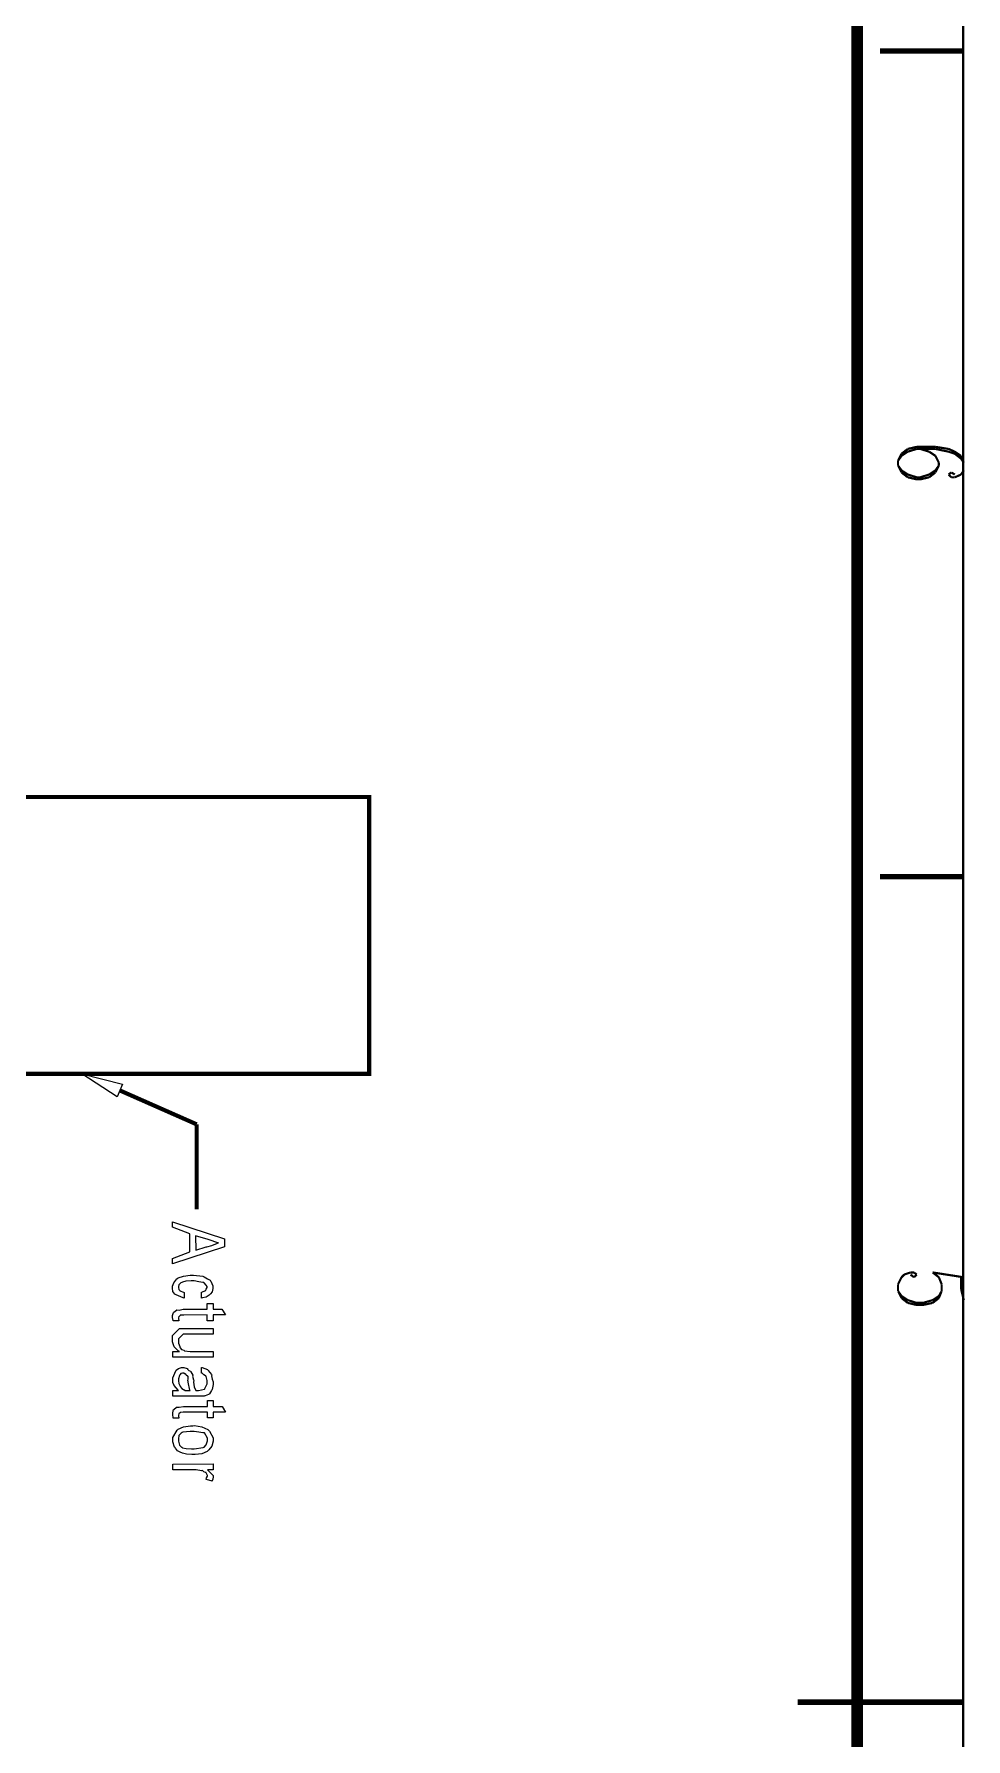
# Model space of a CAD drawing. Extents: x 0.1 to 11.6, y 0.3 to 16.2.
# Drawn here: x 9.334 to 11.577, y 8.177 to 12.282 of the extents above; entities that cross this region are included whole.
import ezdxf

# ---------------------------------------------------------------- set-up
doc = ezdxf.new("R2010")
doc.units = 0
doc.layers.get('0').update_dxf_attribs({"linetype": 'CONTINUOUS'})

msp = doc.modelspace()

# ---------------------------------------------------------------- linework, layer by layer
at = {"color": 0}
for points, const_width in [([(0.155003, 16.22), (11.57, 16.22), (11.57, 0.310004), (0.155003, 0.310004), (0.155003, 16.22)], 0.005208), ([(10.14, 10.445), (10.14, 9.77832), (9.09332, 9.77832), (9.09332, 10.445), (10.14, 10.445)], 0.01)]:
    msp.add_lwpolyline(points, close=True, dxfattribs=dict(at, const_width=const_width))
for points, const_width in [([(11.315, 16.02), (11.315, 0.516656)], 0.028333), ([(11.37, 12.2416), (11.57, 12.2416)], 0.013333), ([(11.4583, 11.2884), (11.4367, 11.2833)], 0.005208), ([(11.5033, 11.2884), (11.4583, 11.2884)], 0.005208), ([(11.535, 11.2833), (11.5033, 11.2884)], 0.005208), ([(11.4217, 11.2717), (11.4134, 11.255)], 0.005208), ([(11.4217, 11.2667), (11.4134, 11.255)], 0.005208), ([(11.4134, 11.255), (11.4134, 11.2433)], 0.005208), ([(11.4367, 11.2833), (11.4217, 11.2717)], 0.005208), ([(11.4367, 11.2767), (11.4217, 11.2667)], 0.005208), ([(11.4583, 11.2833), (11.4367, 11.2767)], 0.005208), ([(11.5033, 11.2833), (11.4583, 11.2833)], 0.005208), ([(11.4883, 11.2767), (11.4667, 11.2833)], 0.005208), ([(11.5033, 11.2667), (11.4883, 11.2767)], 0.005208), ([(11.535, 11.2767), (11.5033, 11.2833)], 0.005208), ([(11.5117, 11.25), (11.5033, 11.2667)], 0.005208), ([(11.5117, 11.2433), (11.5117, 11.25)], 0.005208), ([(11.55, 11.2767), (11.535, 11.2833)], 0.005208), ([(11.55, 11.2717), (11.535, 11.2767)], 0.005208), ([(11.565, 11.2667), (11.55, 11.2767)], 0.005208), ([(11.565, 11.26), (11.55, 11.2717)], 0.005208), ([(11.5717, 11.25), (11.565, 11.2667)], 0.005208), ([(11.5717, 11.25), (11.565, 11.26)], 0.005208), ([(11.4134, 11.2433), (11.4217, 11.2267)], 0.005208), ([(11.4134, 11.2433), (11.4217, 11.2317)], 0.005208), ([(11.4217, 11.2317), (11.4367, 11.2217)], 0.005208), ([(11.4217, 11.2267), (11.4367, 11.215)], 0.005208), ([(11.4367, 11.2217), (11.4583, 11.215)], 0.005208), ([(11.4367, 11.215), (11.4583, 11.21)], 0.005208), ([(11.4583, 11.215), (11.4667, 11.215)], 0.005208), ([(11.4583, 11.21), (11.4667, 11.21)], 0.005208), ([(11.4667, 11.215), (11.4883, 11.2217)], 0.005208), ([(11.4667, 11.21), (11.4883, 11.215)], 0.005208), ([(11.4883, 11.2217), (11.5033, 11.2317)], 0.005208), ([(11.4883, 11.215), (11.5033, 11.2267)], 0.005208), ([(11.5033, 11.2267), (11.5117, 11.2433)], 0.005208), ([(11.5033, 11.2317), (11.5117, 11.2433)], 0.005208), ([(11.5417, 11.2267), (11.535, 11.2217)], 0.005208), ([(11.535, 11.2217), (11.5417, 11.215)], 0.005208), ([(11.55, 11.2217), (11.5417, 11.2267)], 0.005208), ([(11.5417, 11.215), (11.55, 11.215)], 0.005208), ([(11.55, 11.215), (11.565, 11.2217)], 0.005208), ([(11.565, 11.2217), (11.5717, 11.2317)], 0.005208), ([(11.37, 10.2533), (11.57, 10.2533)], 0.013333), ([(9.53999, 9.73833), (9.72499, 9.65668)], 0.01), ([(9.72499, 9.65668), (9.72499, 9.45167)], 0.01), ([(11.4134, 9.27165), (11.4217, 9.28836)], 0.005208), ([(11.4217, 9.28836), (11.4283, 9.29497)], 0.005208), ([(11.4283, 9.29497), (11.4434, 9.30003)], 0.005208), ([(11.4434, 9.30003), (11.4517, 9.30003)], 0.005208), ([(11.4517, 9.28836), (11.4434, 9.29497)], 0.005208), ([(11.4517, 9.30003), (11.4583, 9.29497)], 0.005208), ([(11.4583, 9.29497), (11.4517, 9.28836)], 0.005208), ([(11.5717, 9.28836), (11.4967, 9.30003)], 0.005208), ([(11.4967, 9.30003), (11.5117, 9.28836)], 0.005208), ([(11.5117, 9.28836), (11.5183, 9.27165)], 0.005208), ([(11.565, 9.28836), (11.565, 9.25999)], 0.005208), ([(11.4134, 9.25499), (11.4134, 9.27165)], 0.005208), ([(11.4217, 9.23833), (11.4134, 9.25499)], 0.005208), ([(11.4217, 9.24333), (11.4134, 9.25499)], 0.005208), ([(11.4367, 9.23335), (11.4217, 9.24333)], 0.005208), ([(11.4367, 9.22667), (11.4217, 9.23833)], 0.005208), ([(11.5117, 9.24333), (11.4967, 9.23335)], 0.005208), ([(11.5117, 9.23833), (11.4967, 9.22667)], 0.005208), ([(11.5183, 9.25499), (11.5117, 9.23833)], 0.005208), ([(11.5183, 9.25499), (11.5117, 9.24333)], 0.005208), ([(11.5183, 9.27165), (11.5183, 9.25499)], 0.005208), ([(11.565, 9.25999), (11.5717, 9.23335)], 0.005208), ([(11.4583, 9.22667), (11.4367, 9.23335)], 0.005208), ([(11.4583, 9.22168), (11.4367, 9.22667)], 0.005208), ([(11.4733, 9.22667), (11.4583, 9.22667)], 0.005208), ([(11.4733, 9.22168), (11.4583, 9.22168)], 0.005208), ([(11.4967, 9.23335), (11.4733, 9.22667)], 0.005208), ([(11.4967, 9.22667), (11.4733, 9.22168)], 0.005208), ([(11.57, 8.26497), (11.1717, 8.26497)], 0.013333), ([(11.37, 8.26497), (11.57, 8.26497)], 0.013333)]:
    msp.add_lwpolyline(points, dxfattribs=dict(at, const_width=const_width))
for points in [[(9.53331, 9.72331), (9.44835, 9.77832), (9.54665, 9.75331), (9.53331, 9.72331)], [(9.66672, 9.4216), (9.79172, 9.38103), (9.79172, 9.36193), (9.66694, 9.3209), (9.66693, 9.33328), (9.70861, 9.34956), (9.70839, 9.39296), (9.66672, 9.40944), (9.66672, 9.4216)], [(9.72228, 9.38861), (9.7225, 9.35389), (9.74744, 9.36193), (9.74908, 9.36176), (9.76133, 9.36529), (9.77533, 9.37071), (9.77783, 9.37147), (9.77556, 9.37158), (9.75472, 9.37885), (9.75287, 9.3795), (9.72228, 9.38861)], [(9.69467, 9.25211), (9.69488, 9.23822), (9.69265, 9.23856), (9.67551, 9.24593), (9.67426, 9.24713), (9.67242, 9.24761), (9.66781, 9.25401), (9.66689, 9.26204), (9.66689, 9.26471), (9.66689, 9.26731), (9.66997, 9.27513), (9.67719, 9.28467), (9.67925, 9.28597), (9.68028, 9.28678), (9.69293, 9.29113), (9.70953, 9.29378), (9.71506, 9.29378), (9.71701, 9.29383), (9.73964, 9.29113), (9.74154, 9.29053), (9.74294, 9.28907), (9.75071, 9.28483), (9.75749, 9.28108), (9.75846, 9.27989), (9.75868, 9.27869), (9.76411, 9.26807), (9.76411, 9.26449), (9.76411, 9.26172), (9.76232, 9.25331), (9.75814, 9.24826), (9.75694, 9.24713), (9.75515, 9.24528), (9.74739, 9.2405), (9.73871, 9.23876), (9.73654, 9.23844), (9.73633, 9.25233), (9.73747, 9.25256), (9.74615, 9.25635), (9.74675, 9.25689), (9.74669, 9.25694), (9.74799, 9.25993), (9.75022, 9.26351), (9.75022, 9.26471), (9.75022, 9.2659), (9.7481, 9.26932), (9.74317, 9.27507), (9.74175, 9.27576), (9.7399, 9.27572), (9.73036, 9.27778), (9.71847, 9.27994), (9.7155, 9.27989), (9.71132, 9.27989), (9.69883, 9.27892), (9.69037, 9.27664), (9.68901, 9.27599), (9.68713, 9.27463), (9.68181, 9.27001), (9.68078, 9.26654), (9.68078, 9.26535), (9.68078, 9.26378), (9.68158, 9.25896), (9.68349, 9.25726), (9.68403, 9.25667), (9.68431, 9.25569), (9.69347, 9.25228), (9.69467, 9.25211)], [(9.68218, 9.18354), (9.66829, 9.18354), (9.66797, 9.18446), (9.66699, 9.19114), (9.66699, 9.19331), (9.66699, 9.19607), (9.66917, 9.20372), (9.6696, 9.20438), (9.66982, 9.20443), (9.67622, 9.20953), (9.67697, 9.20979), (9.67697, 9.20979), (9.68267, 9.20942), (9.69254, 9.21132), (9.69586, 9.21132), (9.75032, 9.21153), (9.75032, 9.22542), (9.76421, 9.22542), (9.76421, 9.21153), (9.78569, 9.21153), (9.79438, 9.19764), (9.76421, 9.19764), (9.76421, 9.18375), (9.75032, 9.18375), (9.75032, 9.19764), (9.69412, 9.19743), (9.69228, 9.19743), (9.68674, 9.19726), (9.68554, 9.19689), (9.68522, 9.19678), (9.68479, 9.19601), (9.68283, 9.19412), (9.68201, 9.19444), (9.68197, 9.19439), (9.68169, 9.19374), (9.68088, 9.19065), (9.68088, 9.18961), (9.68088, 9.1881), (9.68197, 9.18419), (9.68218, 9.18354)], [(9.66726, 9.1096), (9.68332, 9.1096), (9.68039, 9.11122), (9.67079, 9.12115), (9.66704, 9.13254), (9.66704, 9.13629), (9.66704, 9.14844), (9.68375, 9.16515), (9.70546, 9.16515), (9.76426, 9.16536), (9.76426, 9.15147), (9.71153, 9.15126), (9.692, 9.15126), (9.68093, 9.14019), (9.68093, 9.13303), (9.68093, 9.12989), (9.68397, 9.12142), (9.68463, 9.12044), (9.68489, 9.11876), (9.68864, 9.11415), (9.69374, 9.11263), (9.69482, 9.11219), (9.6959, 9.11154), (9.7091, 9.1096), (9.71349, 9.1096), (9.76449, 9.10981), (9.76449, 9.09592), (9.66726, 9.09571), (9.66726, 9.1096)], [(9.68126, 9.01563), (9.67996, 9.01671), (9.67096, 9.02794), (9.67042, 9.02908), (9.6696, 9.02914), (9.66754, 9.03467), (9.66715, 9.04172), (9.66715, 9.04406), (9.66769, 9.04617), (9.67475, 9.06304), (9.67563, 9.06424), (9.67578, 9.06483), (9.68104, 9.06862), (9.68869, 9.07118), (9.69125, 9.07118), (9.69407, 9.07118), (9.70167, 9.06901), (9.70253, 9.06858), (9.70269, 9.06739), (9.70622, 9.06407), (9.71024, 9.06233), (9.71078, 9.06164), (9.71115, 9.06054), (9.71528, 9.05279), (9.71556, 9.05186), (9.71517, 9.05051), (9.7175, 9.04107), (9.71772, 9.03971), (9.71733, 9.03618), (9.71897, 9.02431), (9.72239, 9.01693), (9.72293, 9.01563), (9.72418, 9.01563), (9.72694, 9.01563), (9.72792, 9.01563), (9.72939, 9.01568), (9.74338, 9.0191), (9.74419, 9.01975), (9.74457, 9.02035), (9.75049, 9.03196), (9.75049, 9.03581), (9.75049, 9.0395), (9.74794, 9.04981), (9.74744, 9.05057), (9.74604, 9.05078), (9.74186, 9.05382), (9.7379, 9.05718), (9.7366, 9.05751), (9.7366, 9.0714), (9.73817, 9.07107), (9.75103, 9.06603), (9.75201, 9.06532), (9.75287, 9.06396), (9.76058, 9.05431), (9.76113, 9.05296), (9.76074, 9.05078), (9.76221, 9.04297), (9.76437, 9.03629), (9.76437, 9.03407), (9.76437, 9.02979), (9.76221, 9.01801), (9.76178, 9.01693), (9.76036, 9.01574), (9.75553, 9.00771), (9.75483, 9.00717), (9.75374, 9.00618), (9.74544, 9.00282), (9.74442, 9.00261), (9.74311, 9.00244), (9.73351, 9.00196), (9.73031, 9.00196), (9.70969, 9.00174), (9.70253, 9.00174), (9.68642, 9.00174), (9.68104, 9.00174), (9.67763, 9.00174), (9.66992, 9.00174), (9.66738, 9.00174), (9.66738, 9.01563), (9.67085, 9.01563), (9.67865, 9.01563), (9.68126, 9.01563)], [(9.70904, 9.01563), (9.70856, 9.01688), (9.70458, 9.03549), (9.70426, 9.03797), (9.70389, 9.03868), (9.7041, 9.04417), (9.7041, 9.04937), (9.70361, 9.04992), (9.70258, 9.04997), (9.69954, 9.05225), (9.6984, 9.05501), (9.69797, 9.05533), (9.69749, 9.0549), (9.69358, 9.05729), (9.69233, 9.05729), (9.69086, 9.05729), (9.68653, 9.05632), (9.68485, 9.05388), (9.68429, 9.05317), (9.68349, 9.05171), (9.68104, 9.04372), (9.68104, 9.04101), (9.68104, 9.03885), (9.68201, 9.03222), (9.68446, 9.02815), (9.68517, 9.02713), (9.68549, 9.02533), (9.68907, 9.02024), (9.69347, 9.01833), (9.69428, 9.01779), (9.69428, 9.01779), (9.69715, 9.0159), (9.70313, 9.01563), (9.70514, 9.01563), (9.70904, 9.01563)], [(9.68246, 8.94937), (9.66857, 8.94937), (9.66824, 8.95031), (9.66726, 8.95697), (9.66726, 8.95915), (9.66726, 8.96192), (9.66943, 8.96957), (9.66988, 8.97021), (9.67008, 8.97026), (9.67649, 8.97537), (9.67725, 8.97564), (9.67725, 8.97564), (9.68294, 8.97526), (9.69282, 8.97715), (9.69612, 8.97715), (9.7506, 8.97737), (9.7506, 8.99126), (9.76449, 8.99126), (9.76449, 8.97737), (9.78597, 8.97737), (9.79465, 8.96349), (9.76449, 8.96349), (9.76449, 8.9496), (9.7506, 8.9496), (9.7506, 8.96349), (9.69439, 8.96326), (9.69254, 8.96326), (9.68701, 8.96311), (9.68582, 8.96272), (9.68549, 8.96263), (9.68506, 8.96186), (9.68311, 8.95996), (9.68229, 8.96029), (9.68224, 8.96024), (9.68197, 8.95958), (9.68115, 8.95649), (9.68115, 8.95546), (9.68115, 8.95394), (9.68224, 8.95003), (9.68246, 8.94937)], [(9.71593, 8.93099), (9.71962, 8.93104), (9.73747, 8.92833), (9.75206, 8.92165), (9.75413, 8.91971), (9.75553, 8.91792), (9.76454, 8.90186), (9.76454, 8.89649), (9.76454, 8.89333), (9.7615, 8.88167), (9.75424, 8.87315), (9.75217, 8.87153), (9.74994, 8.86908), (9.73697, 8.86296), (9.72114, 8.8616), (9.71744, 8.86154), (9.71311, 8.86154), (9.70025, 8.86268), (9.69075, 8.86518), (9.68901, 8.86589), (9.68664, 8.86626), (9.67888, 8.87071), (9.67393, 8.87711), (9.67296, 8.87847), (9.67156, 8.87956), (9.66732, 8.89208), (9.66732, 8.89626), (9.66732, 8.90256), (9.67763, 8.91986), (9.67969, 8.92144), (9.68072, 8.92269), (9.69347, 8.92811), (9.71029, 8.93099), (9.71593, 8.93099)], [(9.71593, 8.9171), (9.70942, 8.9171), (9.69129, 8.91515), (9.68989, 8.91471), (9.68772, 8.91336), (9.68229, 8.90739), (9.68121, 8.89908), (9.68121, 8.89626), (9.68121, 8.89333), (9.68349, 8.884), (9.68864, 8.87944), (9.69011, 8.8789), (9.69081, 8.87804), (9.69997, 8.87587), (9.71257, 8.87543), (9.71679, 8.87543), (9.71892, 8.87549), (9.74072, 8.87858), (9.74219, 8.87913), (9.74317, 8.87939), (9.74794, 8.88465), (9.75065, 8.89415), (9.75065, 8.89649), (9.75065, 8.90087), (9.74338, 8.91351), (9.74197, 8.91407), (9.74007, 8.91374), (9.73042, 8.91515), (9.71881, 8.91715), (9.71593, 8.9171)], [(9.66743, 8.83865), (9.76465, 8.83886), (9.76465, 8.82497), (9.75076, 8.82497), (9.75097, 8.82428), (9.75732, 8.81799), (9.75836, 8.81739), (9.75874, 8.81625), (9.76465, 8.81125), (9.76465, 8.80957), (9.76465, 8.80767), (9.76389, 8.80192), (9.76226, 8.79829), (9.76183, 8.79719), (9.74838, 8.80132), (9.74794, 8.80165), (9.74869, 8.80544), (9.75076, 8.80935), (9.75076, 8.81065), (9.75076, 8.81065), (9.74994, 8.81287), (9.74804, 8.81749), (9.7475, 8.81803), (9.74621, 8.81803), (9.74224, 8.81999), (9.73936, 8.8226), (9.73839, 8.82281), (9.73676, 8.82215), (9.72331, 8.82476), (9.71886, 8.82476), (9.66743, 8.82476), (9.66743, 8.83865)]]:
    msp.add_lwpolyline(points, close=True, dxfattribs=at)

doc.saveas('drawing.dxf')
